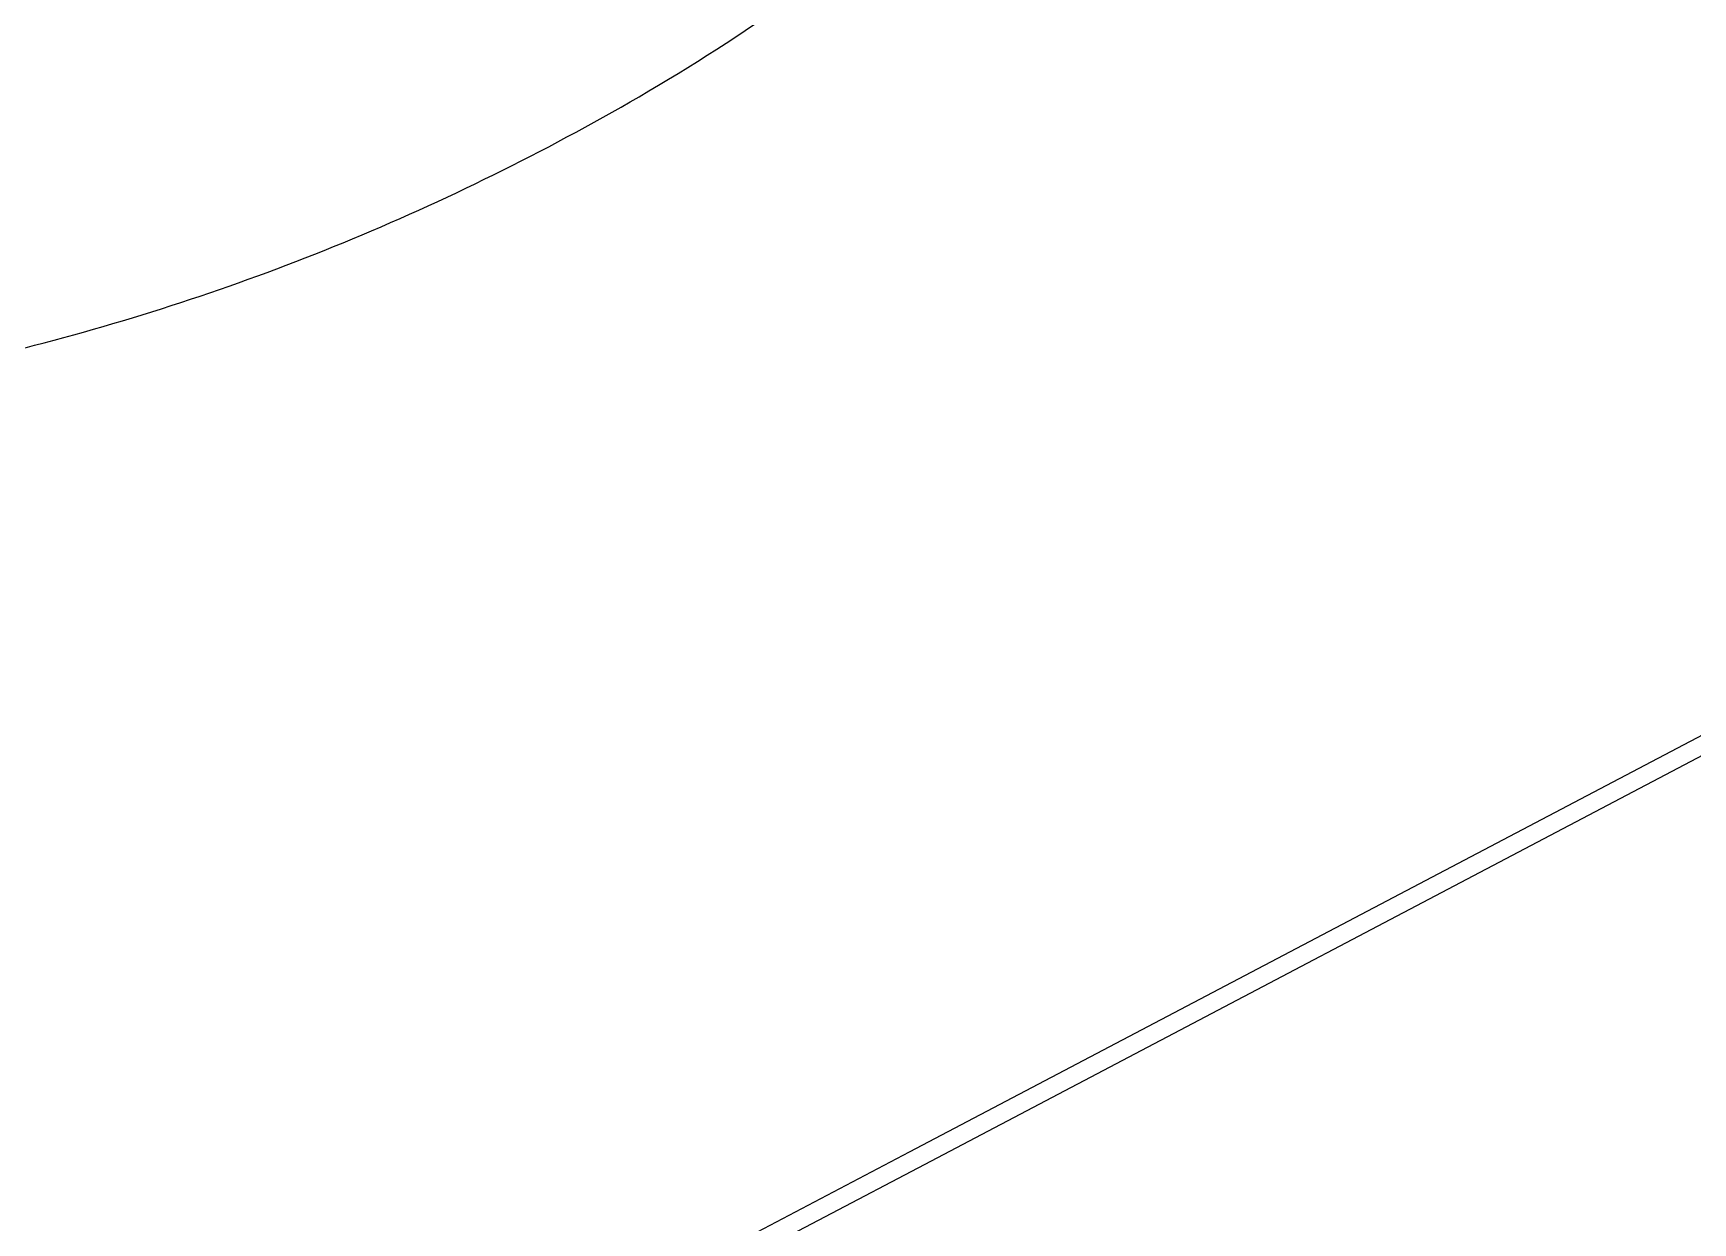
# Model space of a CAD drawing. Extents: x 71210 to 87171, y -11349 to 219.
# Drawn here: x 73438.5 to 73715, y -2123.9 to -1925.8 of the extents above; entities that cross this region are included whole.
import ezdxf

# ---------------------------------------------------------------- set-up
doc = ezdxf.new("R2010")
doc.units = 0
doc.layers.add('建築', color=7, linetype='Continuous')

msp = doc.modelspace()

# ---------------------------------------------------------------- linework, layer by layer
at = {"elevation": -7.83, "flags": 128}
msp.add_lwpolyline([(73401.37, -1984.31, 0.039403), (73438.69, -1977.8, 0.034603), (73490.11, -1960.72, 0.034107), (73539.42, -1936.41, 0.04563), (73588.8, -1901.34, 0.039394), (73638.28, -1851.65, 0.043498), (73671.25, -1805.24, 0.036937), (73700.82, -1745.1, 0.05638), (73706.59, -1724.28, 0.030672), (73710.4, -1684.84), (72985.91, -1701.58)], format="xyb", dxfattribs=at)
at = {"layer": '建築', "ltscale": 1000}
for p, q in [((73925.48, -1932.84, -12.65), (73584.45, -2112.18, -12.65)), ((73926.89, -1935.49, -12.65), (73585.84, -2114.84, -12.65)), ((73584.45, -2112.18, -12.65), (73527.57, -2142.03, -12.65)), ((73585.84, -2114.84, -12.65), (73529.01, -2144.67, -12.65))]:
    msp.add_line(p, q, dxfattribs=at)

doc.saveas('drawing.dxf')
